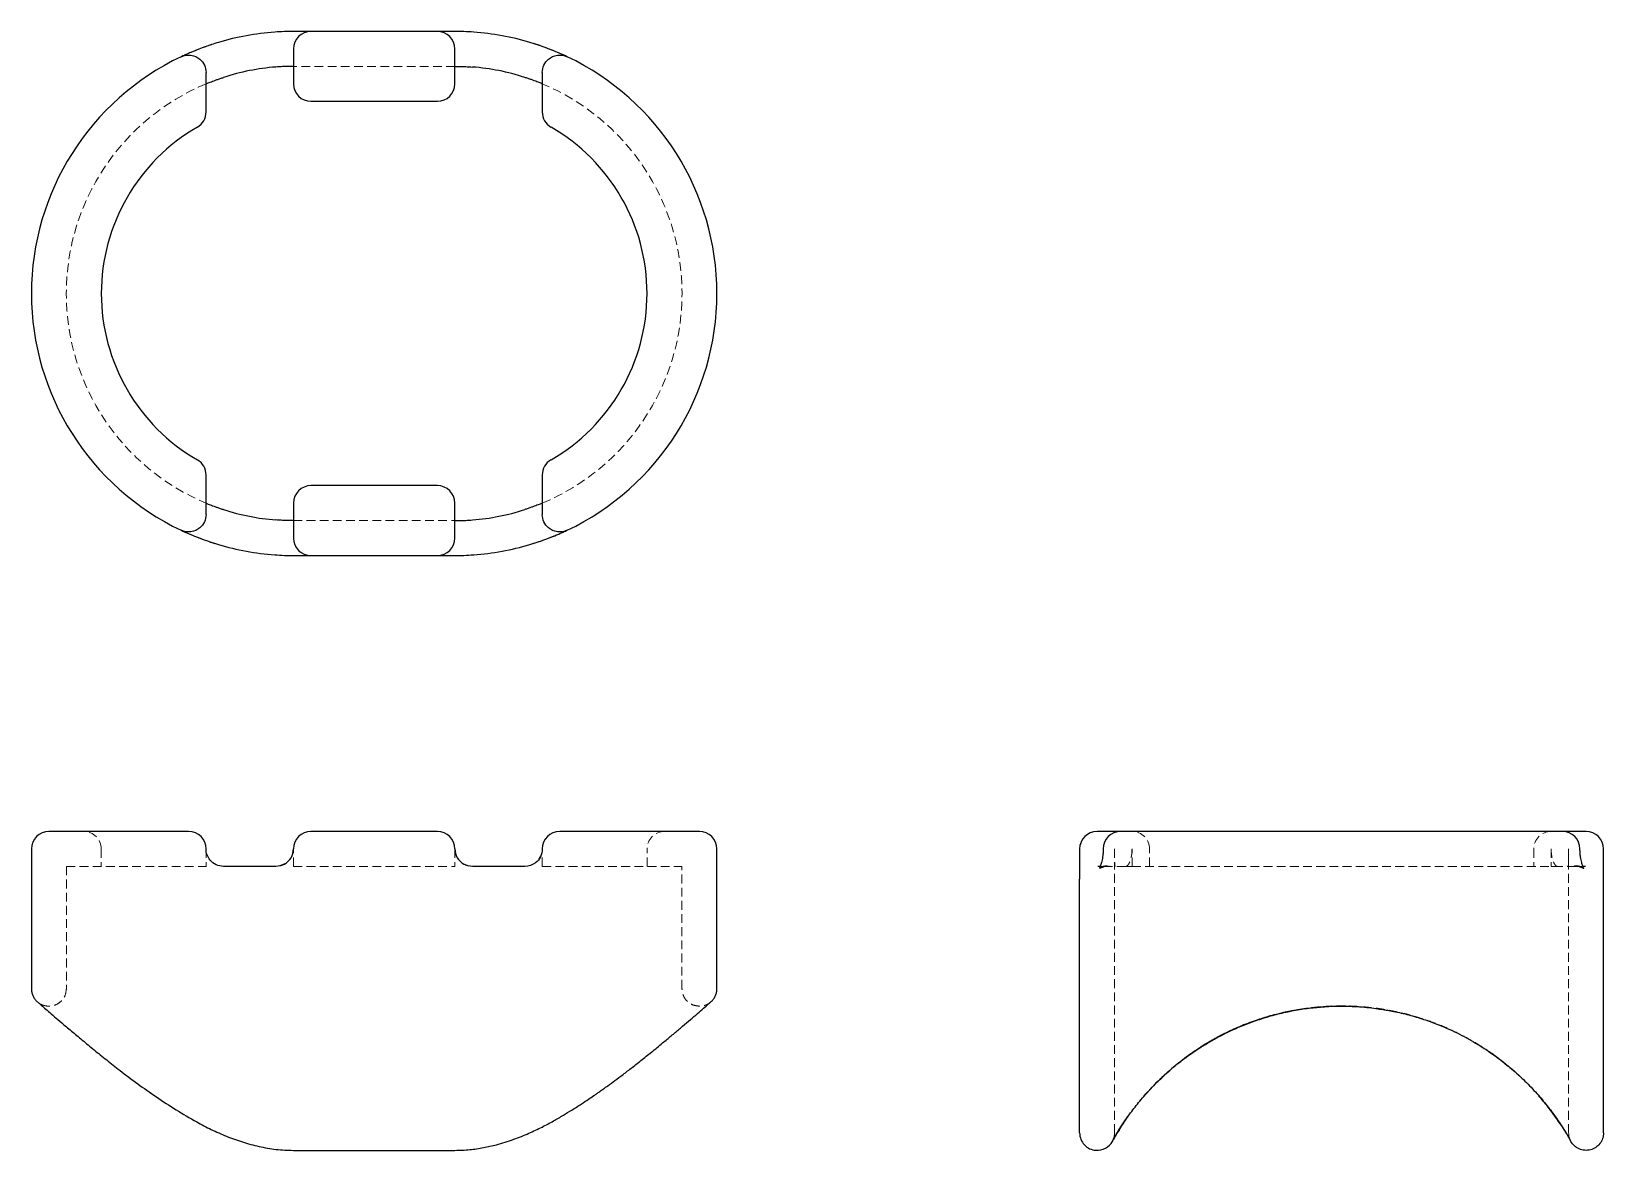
# Model space of a CAD drawing. Header units: millimetres. Extents: x 33 to 261, y 34 to 196.
import ezdxf

# ---------------------------------------------------------------- set-up
doc = ezdxf.new("R2010")
doc.units = ezdxf.units.MM
doc.linetypes.add('HIDDEN', pattern=[1.905, 1.27, -0.635])

msp = doc.modelspace()

# ---------------------------------------------------------------- linework, layer by layer
at = {"color": 7, "linetype": 'Continuous', "lineweight": 25}
for p, q in [((73.84, 195.91), (71.31, 195.91)), ((92.16, 195.91), (73.84, 195.91)), ((94.69, 195.91), (92.16, 195.91)), ((106.13, 194.14), (105.52, 194.33)), ((71.31, 193.38), (71.31, 190.86)), ((94.69, 190.86), (94.69, 193.38)), ((58.67, 188.33), (58.67, 189.97)), ((71.31, 190.86), (71.31, 188.33)), ((94.69, 188.33), (94.69, 190.86)), ((107.33, 189.97), (107.33, 188.33)), ((58.67, 184.26), (58.67, 188.33)), ((107.33, 188.33), (107.33, 184.26)), ((73.84, 185.8), (92.16, 185.8)), ((58.67, 127.67), (58.67, 131.74)), ((92.16, 130.2), (73.84, 130.2)), ((107.33, 131.74), (107.33, 127.67)), ((58.67, 126.03), (58.67, 127.67)), ((71.31, 127.67), (71.31, 125.14)), ((94.69, 125.14), (94.69, 127.67)), ((107.33, 127.67), (107.33, 126.03)), ((71.31, 125.14), (71.31, 122.62)), ((94.69, 122.62), (94.69, 125.14)), ((59.87, 121.86), (60.48, 121.67)), ((105.52, 121.67), (106.12, 121.86)), ((71.31, 120.09), (73.84, 120.09)), ((73.84, 120.09), (92.16, 120.09)), ((92.16, 120.09), (94.69, 120.09)), ((56.15, 80.17), (35.93, 80.17)), ((92.16, 80.17), (73.84, 80.17)), ((130.07, 80.17), (109.85, 80.17)), ((191.03, 80.17), (187.62, 80.17)), ((254.97, 80.17), (191.03, 80.17)), ((258.38, 80.17), (254.97, 80.17)), ((33.4, 77.64), (33.4, 57.42)), ((132.6, 57.42), (132.6, 77.64)), ((185.09, 77.64), (185.09, 73.26)), ((188.52, 77.64), (188.52, 77.64)), ((257.48, 77.64), (257.48, 77.64)), ((260.91, 73.26), (260.91, 77.64)), ((68.78, 75.11), (61.2, 75.11)), ((70.09, 75.48), (69.37, 75.19)), ((95.92, 75.48), (96.63, 75.19)), ((104.8, 75.11), (97.22, 75.11)), ((107.19, 76.83), (106.85, 76.16)), ((188.03, 75.11), (187.71, 75.11)), ((258.29, 75.11), (257.98, 75.11)), ((185.09, 36.56), (185.09, 73.26)), ((260.91, 36.56), (260.91, 73.26)), ((229.84, 54.25), (230.51, 54.14)), ((246.58, 46.65), (247.16, 46.18)), ((246.69, 46.57), (247.05, 46.27)), ((196.5, 44.09), (196.65, 44.24)), ((248.45, 45.06), (249.5, 44.09)), ((248.57, 44.96), (249.03, 44.52)), ((194.44, 41.91), (194.69, 42.19)), ((254.63, 37.87), (254.3, 38.36)), ((71.31, 34.03), (94.69, 34.03))]:
    msp.add_line(p, q, dxfattribs=at)
at = {"color": 7, "linetype": 'HIDDEN', "lineweight": 18}
for p, q in [((94.69, 190.86), (71.31, 190.86)), ((71.31, 125.14), (94.69, 125.14)), ((43.51, 77.64), (43.51, 75.11)), ((58.67, 77.64), (58.67, 75.11)), ((71.31, 75.11), (71.31, 77.64)), ((94.69, 77.64), (94.69, 75.11)), ((107.33, 75.11), (107.33, 77.64)), ((122.49, 75.11), (122.49, 77.64)), ((188.52, 77.64), (188.52, 77.64)), ((190.14, 77.64), (190.14, 75.11)), ((192.67, 75.11), (192.67, 77.64)), ((195.2, 75.11), (195.2, 77.64)), ((250.8, 77.64), (250.8, 75.11)), ((253.33, 77.64), (253.33, 75.11)), ((255.86, 75.11), (255.86, 77.64)), ((257.48, 77.64), (257.48, 77.64)), ((38.46, 75.11), (58.67, 75.11)), ((38.46, 75.11), (38.46, 57.42)), ((71.31, 75.11), (94.69, 75.11)), ((107.33, 75.11), (127.54, 75.11)), ((127.54, 57.42), (127.54, 75.11)), ((189.09, 75.11), (188.03, 75.11)), ((191.74, 75.11), (189.09, 75.11)), ((190.14, 36.56), (190.14, 75.11)), ((192.67, 75.11), (191.74, 75.11)), ((192.67, 75.11), (253.33, 75.11)), ((254.26, 75.11), (253.33, 75.11)), ((256.91, 75.11), (254.26, 75.11)), ((255.86, 36.56), (255.86, 75.11)), ((257.98, 75.11), (256.91, 75.11)), ((248.33, 45.17), (248.45, 45.06))]:
    msp.add_line(p, q, dxfattribs=at)
at = {"color": 7, "linetype": 'Continuous', "lineweight": 25}
for centre, radius, start, end in [((71.31, 158), 37.91, 94.096, 106.6015), ((73.84, 193.38), 2.53, 90, 180), ((92.16, 193.38), 2.53, 0, 90), ((94.69, 158), 37.91, 73.3985, 85.904), ((71.31, 158), 37.91, 115.3769, 244.6231), ((94.69, 158), 37.91, 295.3769, 64.6231), ((71.31, 158), 32.86, 94.4117, 107.9202), ((94.69, 158), 32.86, 72.0798, 85.5883), ((73.84, 188.33), 2.53, 180, 270), ((92.16, 188.33), 2.53, 270, 0), ((71.31, 158), 27.8, 120, 240), ((56.15, 184.26), 2.53, 300, 0), ((109.85, 184.26), 2.53, 180, 240), ((94.69, 158), 27.8, 300, 60), ((56.15, 131.74), 2.53, 0, 60), ((109.85, 131.74), 2.53, 120, 180), ((73.84, 127.67), 2.53, 90, 180), ((92.16, 127.67), 2.53, 0, 90), ((71.31, 158), 32.86, 252.0798, 265.5883), ((94.69, 158), 32.86, 274.4117, 287.9202), ((71.31, 158), 37.91, 253.3985, 265.904), ((73.84, 122.62), 2.53, 180, 270), ((92.16, 122.62), 2.53, 270, 0), ((94.69, 158), 37.91, 274.096, 286.6015), ((35.93, 77.64), 2.53, 90, 180), ((56.15, 77.64), 2.53, 0, 90), ((73.84, 77.64), 2.53, 90, 180), ((92.16, 77.64), 2.53, 0, 90), ((109.85, 77.64), 2.53, 90, 180), ((130.07, 77.64), 2.53, 0, 90), ((187.62, 77.64), 2.53, 90, 180), ((191.03, 77.64), 2.53, 90, 179.9592), ((254.97, 77.64), 2.53, 0, 90), ((258.38, 77.64), 2.53, 0, 90), ((68.78, 77.64), 2.53, 300, 0), ((97.22, 77.64), 2.53, 180, 240)]:
    msp.add_arc(centre, radius, start, end, dxfattribs=at)
at = {"color": 7, "linetype": 'HIDDEN', "lineweight": 18}
for centre, radius, start, end in [((71.31, 158), 32.86, 112.6199, 247.3801), ((94.69, 158), 32.86, 292.6199, 67.3801), ((40.98, 77.64), 2.53, 0, 90), ((125.02, 77.64), 2.53, 90, 180), ((192.67, 77.64), 2.53, 0, 90), ((253.33, 77.64), 2.53, 90, 180)]:
    msp.add_arc(centre, radius, start, end, dxfattribs=at)
at = {"color": 7, "linetype": 'Continuous', "lineweight": 25}
for points in [[(71.31, 195.91), (70.49, 195.91), (69.55, 195.88), (68.6, 195.81)], [(97.4, 195.81), (96.45, 195.88), (95.51, 195.91), (94.69, 195.91)], [(68.6, 120.19), (69.55, 120.12), (70.49, 120.09), (71.31, 120.09)], [(94.69, 120.09), (95.51, 120.09), (96.45, 120.12), (97.4, 120.19)], [(70.05, 75.45), (69.67, 75.23), (69.22, 75.11), (68.78, 75.11)], [(97.22, 75.11), (96.78, 75.11), (96.33, 75.23), (95.95, 75.45)]]:
    msp.add_open_spline(points, degree=3, dxfattribs=at)
for points, knots in [([(59.39, 193.99), (59.13, 193.89), (58.54, 193.69), (57.57, 193.32), (56.7, 192.97), (55.99, 192.67), (55.66, 192.53), (55.49, 192.45)], [0, 0, 0, 0, 0.180783, 0.404035, 0.674415, 0.829588, 1, 1, 1, 1]), ([(60.48, 194.33), (60.13, 194.22), (59.75, 194.11), (59.4, 193.99), (59.38, 193.98)], [0, 0, 0, 0, 0.942439, 1, 1, 1, 1]), ([(110.5, 192.46), (110.19, 192.59), (109.59, 192.86), (108.47, 193.3), (107.31, 193.75), (106.46, 194.03), (106.05, 194.17)], [0, 0, 0, 0, 0.265485, 0.515277, 0.758327, 1, 1, 1, 1]), ([(55.06, 192.25), (55.5, 192.46), (56.5, 192.62), (58.12, 191.9), (58.67, 190.7), (58.67, 189.97)], [0, 0, 0, 0, 0.285714, 0.571429, 1, 1, 1, 1]), ([(55.5, 192.45), (55.37, 192.4), (55.12, 192.28), (55.08, 192.26), (55.06, 192.25)], [0, 0, 0, 0, 0.503673, 1, 1, 1, 1]), ([(107.33, 189.97), (107.33, 190.7), (107.88, 191.9), (109.5, 192.62), (110.5, 192.46), (110.94, 192.25)], [0, 0, 0, 0, 0.428571, 0.714286, 1, 1, 1, 1]), ([(110.94, 192.25), (110.91, 192.26), (110.86, 192.29), (110.67, 192.38), (110.5, 192.46), (110.5, 192.46)], [0, 0, 0, 0, 0.49817, 0.99986, 1, 1, 1, 1]), ([(58.67, 188.33), (58.67, 188.33), (58.69, 188.34), (58.76, 188.36), (58.81, 188.38), (58.94, 188.44), (59.02, 188.47), (59.21, 188.55), (59.32, 188.59), (59.56, 188.68), (59.68, 188.73), (59.96, 188.83), (60.1, 188.88), (60.4, 188.99), (60.56, 189.05), (60.88, 189.15), (61.04, 189.21), (61.2, 189.26)], [0, 0, 0, 0, 0.125, 0.125, 0.25, 0.25, 0.375, 0.375, 0.5, 0.5, 0.625, 0.625, 0.75, 0.75, 0.875, 0.875, 1, 1, 1, 1]), ([(71.31, 190.86), (71.31, 190.86), (71.29, 190.86), (71.23, 190.86), (71.18, 190.86), (71.05, 190.85), (70.98, 190.85), (70.79, 190.85), (70.69, 190.85), (70.45, 190.84), (70.33, 190.84), (70.05, 190.83), (69.9, 190.83), (69.45, 190.8), (69.12, 190.78), (68.78, 190.76)], [0, 0, 0, 0, 0.125, 0.125, 0.25, 0.25, 0.375, 0.375, 0.5, 0.5, 0.625, 0.625, 0.75, 0.75, 1, 1, 1, 1]), ([(94.69, 190.86), (94.69, 190.86), (94.71, 190.86), (94.77, 190.86), (94.82, 190.86), (94.94, 190.85), (95.02, 190.85), (95.21, 190.85), (95.31, 190.85), (95.55, 190.84), (95.67, 190.84), (95.95, 190.83), (96.1, 190.83), (96.55, 190.8), (96.88, 190.78), (97.22, 190.76)], [0, 0, 0, 0, 0.125, 0.125, 0.25, 0.25, 0.375, 0.375, 0.5, 0.5, 0.625, 0.625, 0.75, 0.75, 1, 1, 1, 1]), ([(107.33, 188.33), (107.33, 188.33), (107.31, 188.34), (107.24, 188.36), (107.19, 188.38), (107.06, 188.44), (106.98, 188.47), (106.79, 188.55), (106.68, 188.59), (106.44, 188.68), (106.31, 188.73), (106.04, 188.83), (105.9, 188.88), (105.6, 188.99), (105.44, 189.05), (105.12, 189.15), (104.96, 189.21), (104.8, 189.26)], [0, 0, 0, 0, 0.125, 0.125, 0.25, 0.25, 0.375, 0.375, 0.5, 0.5, 0.625, 0.625, 0.75, 0.75, 0.875, 0.875, 1, 1, 1, 1]), ([(58.67, 127.67), (58.67, 127.67), (58.69, 127.66), (58.76, 127.64), (58.81, 127.62), (58.94, 127.56), (59.02, 127.53), (59.21, 127.45), (59.32, 127.41), (59.56, 127.32), (59.68, 127.27), (59.96, 127.17), (60.1, 127.12), (60.4, 127.01), (60.56, 126.95), (60.88, 126.85), (61.04, 126.79), (61.2, 126.74)], [0, 0, 0, 0, 0.125, 0.125, 0.25, 0.25, 0.375, 0.375, 0.5, 0.5, 0.625, 0.625, 0.75, 0.75, 0.875, 0.875, 1, 1, 1, 1]), ([(107.33, 127.67), (107.33, 127.67), (107.31, 127.66), (107.24, 127.64), (107.19, 127.62), (107.06, 127.56), (106.98, 127.53), (106.79, 127.45), (106.68, 127.41), (106.44, 127.32), (106.31, 127.27), (106.04, 127.17), (105.9, 127.12), (105.6, 127.01), (105.44, 126.95), (105.12, 126.85), (104.96, 126.79), (104.8, 126.74)], [0, 0, 0, 0, 0.125, 0.125, 0.25, 0.25, 0.375, 0.375, 0.5, 0.5, 0.625, 0.625, 0.75, 0.75, 0.875, 0.875, 1, 1, 1, 1]), ([(58.67, 126.03), (58.67, 125.3), (58.12, 124.1), (56.5, 123.38), (55.5, 123.54), (55.06, 123.75)], [0, 0, 0, 0, 0.428571, 0.714286, 1, 1, 1, 1]), ([(71.31, 125.14), (71.31, 125.14), (71.29, 125.14), (71.23, 125.14), (71.18, 125.14), (71.05, 125.15), (70.98, 125.15), (70.79, 125.15), (70.69, 125.15), (70.45, 125.16), (70.33, 125.16), (70.05, 125.17), (69.9, 125.17), (69.45, 125.2), (69.12, 125.22), (68.78, 125.24)], [0, 0, 0, 0, 0.125, 0.125, 0.25, 0.25, 0.375, 0.375, 0.5, 0.5, 0.625, 0.625, 0.75, 0.75, 1, 1, 1, 1]), ([(94.69, 125.14), (94.69, 125.14), (94.71, 125.14), (94.77, 125.14), (94.82, 125.14), (94.94, 125.15), (95.02, 125.15), (95.21, 125.15), (95.31, 125.15), (95.55, 125.16), (95.67, 125.16), (95.95, 125.17), (96.1, 125.17), (96.55, 125.2), (96.88, 125.22), (97.22, 125.24)], [0, 0, 0, 0, 0.125, 0.125, 0.25, 0.25, 0.375, 0.375, 0.5, 0.5, 0.625, 0.625, 0.75, 0.75, 1, 1, 1, 1]), ([(110.94, 123.75), (110.5, 123.54), (109.5, 123.38), (107.88, 124.1), (107.33, 125.3), (107.33, 126.03)], [0, 0, 0, 0, 0.285714, 0.571429, 1, 1, 1, 1]), ([(55.06, 123.75), (55.09, 123.74), (55.14, 123.71), (55.33, 123.62), (55.5, 123.54), (55.5, 123.54)], [0, 0, 0, 0, 0.49817, 0.99986, 1, 1, 1, 1]), ([(55.5, 123.54), (55.81, 123.41), (56.41, 123.14), (57.53, 122.7), (58.69, 122.25), (59.54, 121.97), (59.95, 121.83)], [0, 0, 0, 0, 0.265485, 0.515277, 0.758327, 1, 1, 1, 1]), ([(106.04, 121.83), (106.4, 121.95), (107.16, 122.2), (108.3, 122.63), (109.26, 123.01), (110.01, 123.32), (110.34, 123.47), (110.51, 123.55)], [0, 0, 0, 0, 0.206698, 0.438819, 0.70065, 0.844967, 1, 1, 1, 1]), ([(110.5, 123.55), (110.63, 123.6), (110.88, 123.72), (110.92, 123.74), (110.94, 123.75)], [0, 0, 0, 0, 0.503675, 1, 1, 1, 1]), ([(61.2, 75.11), (60.83, 75.11), (60.09, 75.28), (59.26, 75.92), (58.78, 76.76), (58.67, 77.35), (58.67, 77.64)], [0, 0, 0, 0, 0.0928122, 0.1856244, 0.2552336, 0.3248427, 0.3248427, 0.3248427, 0.3248427]), ([(107.33, 77.64), (107.33, 77.25), (107.14, 76.47), (106.28, 75.43), (105.36, 75.11), (104.8, 75.11)], [0, 0, 0, 0, 0.0928122, 0.1856244, 0.3248427, 0.3248427, 0.3248427, 0.3248427]), ([(188.51, 77.64), (188.5, 77.43), (188.49, 77.03), (188.41, 76.35), (188.27, 75.69), (188.11, 75.19), (187.99, 74.92), (187.94, 74.83), (187.95, 74.84), (187.95, 74.84)], [0, 0, 0, 0, 0.168199, 0.320333, 0.579211, 0.776894, 0.909097, 0.962032, 1, 1, 1, 1]), ([(258.05, 74.84), (258.05, 74.84), (258.06, 74.84), (258.01, 74.92), (257.89, 75.19), (257.73, 75.69), (257.59, 76.35), (257.51, 77.03), (257.5, 77.43), (257.49, 77.64)], [0, 0, 0, 0, 0.0384535, 0.0913782, 0.2235556, 0.4209493, 0.6798677, 0.8319131, 1, 1, 1, 1]), ([(33.4, 57.42), (33.41, 57.25), (33.43, 56.92), (33.58, 56.44), (33.81, 56), (34.03, 55.75), (34.14, 55.63)], [0, 0, 0, 0, 0.250044, 0.500061, 0.749996, 1, 1, 1, 1]), ([(131.86, 55.63), (131.97, 55.75), (132.19, 56), (132.42, 56.44), (132.57, 56.92), (132.59, 57.25), (132.6, 57.42)], [0, 0, 0, 0, 0.250004, 0.499939, 0.749956, 1, 1, 1, 1]), ([(34.14, 55.63), (34.17, 55.61), (34.22, 55.56), (34.57, 55.25), (35.1, 54.79), (35.82, 54.16), (36.71, 53.39), (37.82, 52.45), (39.15, 51.32), (40.73, 50), (42.44, 48.59), (44.26, 47.12), (46.35, 45.48), (48.74, 43.68), (51.45, 41.77), (54.3, 39.9), (56.96, 38.31), (59.41, 37.03), (61.62, 36.05), (63.93, 35.21), (66.33, 34.57), (68.8, 34.12), (70.48, 34.06), (71.31, 34.03)], [0, 0, 0, 0, 0.045115, 0.089821, 0.13414, 0.178088, 0.221662, 0.264815, 0.316084, 0.36687, 0.417161, 0.466913, 0.516202, 0.577276, 0.637863, 0.698037, 0.757878, 0.797739, 0.837788, 0.878247, 0.918911, 0.959509, 1, 1, 1, 1]), ([(94.69, 34.03), (95.4, 34.05), (96.79, 34.09), (98.79, 34.4), (100.93, 34.88), (103.14, 35.57), (105.34, 36.46), (107.25, 37.36), (108.9, 38.25), (110.33, 39.08), (111.67, 39.9), (112.88, 40.67), (113.94, 41.38), (114.69, 41.88), (115.22, 42.25), (115.68, 42.57), (116.21, 42.95), (116.95, 43.47), (117.9, 44.17), (119.08, 45.06), (120.41, 46.08), (121.85, 47.22), (123.4, 48.46), (124.85, 49.66), (126.18, 50.76), (127.38, 51.77), (128.52, 52.74), (129.58, 53.65), (130.51, 54.45), (131.16, 55.01), (131.57, 55.37), (131.81, 55.58), (131.84, 55.62), (131.86, 55.63)], [0, 0, 0, 0, 0.034452, 0.067158, 0.098166, 0.141392, 0.180515, 0.215744, 0.247394, 0.275644, 0.300593, 0.32882, 0.351367, 0.368294, 0.377351, 0.386655, 0.398597, 0.413166, 0.436657, 0.464773, 0.497495, 0.534822, 0.576789, 0.623457, 0.661513, 0.702126, 0.745253, 0.790887, 0.839089, 0.890031, 0.92554, 0.962204, 1, 1, 1, 1]), ([(189.83, 35.33), (189.84, 35.37), (189.88, 35.43), (190.13, 35.89), (190.52, 36.55), (191.04, 37.39), (191.69, 38.37), (192.58, 39.62), (193.77, 41.16), (195.33, 42.93), (197.11, 44.72), (199.13, 46.49), (201.39, 48.18), (203.89, 49.77), (206.61, 51.21), (209.23, 52.33), (211.65, 53.17), (213.8, 53.78), (216.03, 54.27), (218.27, 54.63), (219.78, 54.75), (220.51, 54.81)], [0, 0, 0, 0, 0.045031, 0.090015, 0.134961, 0.179655, 0.224075, 0.268361, 0.334565, 0.400434, 0.465977, 0.53123, 0.59628, 0.661225, 0.725898, 0.790132, 0.832727, 0.8752, 0.917664, 0.960154, 1, 1, 1, 1]), ([(200.91, 47.8), (201.15, 47.97), (201.69, 48.36), (202.75, 49.09), (204.13, 49.94), (205.88, 50.9), (208, 51.89), (210.22, 52.75), (212.46, 53.47), (214.67, 54.03), (217.03, 54.48), (219.55, 54.79), (222.19, 54.93), (224.93, 54.88), (227.51, 54.66), (229.13, 54.38), (229.84, 54.25)], [0, 0, 0, 0, 0.040514, 0.091178, 0.152162, 0.223437, 0.30442, 0.391319, 0.459818, 0.531241, 0.605735, 0.683176, 0.763362, 0.84632, 0.932171, 1, 1, 1, 1]), ([(227.98, 54.55), (228.64, 54.46), (230.07, 54.26), (232.2, 53.78), (234.36, 53.17), (236.78, 52.33), (239.4, 51.21), (242.12, 49.77), (244.6, 48.18), (246.86, 46.48), (248.88, 44.72), (250.67, 42.93), (252.23, 41.16), (253.42, 39.63), (254.02, 38.77), (254.26, 38.43)], [0, 0, 0, 0, 0.05026, 0.1086, 0.167107, 0.225739, 0.313879, 0.402449, 0.491411, 0.580643, 0.670237, 0.760255, 0.850704, 0.941561, 1, 1, 1, 1]), ([(204.63, 50.12), (204.4, 50), (203.24, 49.4), (201.41, 48.17), (199.13, 46.49), (197.13, 44.72), (195.78, 43.42), (195.17, 42.72), (195.08, 42.61)], [0, 0, 0, 0, 0.057825, 0.281531, 0.505929, 0.731246, 0.957628, 1, 1, 1, 1]), ([(196.65, 44.24), (196.81, 44.39), (197, 44.57), (197.19, 44.75), (197.22, 44.77)], [0, 0, 0, 0, 0.85509, 1, 1, 1, 1]), ([(254.28, 38.39), (254.04, 38.74), (253.42, 39.62), (252.51, 40.82), (251.75, 41.67), (251.53, 41.92)], [0, 0, 0, 0, 0.3181094, 0.7975575, 1, 1, 1, 1]), ([(190.27, 36.12), (190.36, 36.27), (190.52, 36.55), (190.86, 37.11), (191.23, 37.69), (191.61, 38.26), (191.98, 38.78), (192.24, 39.14), (192.36, 39.3)], [0, 0, 0, 0, 0.229827, 0.434301, 0.613137, 0.766768, 0.895576, 1, 1, 1, 1]), ([(185.09, 36.56), (185.09, 35.92), (185.59, 34.66), (187.28, 33.86), (188.9, 34.22), (189.6, 34.92), (189.83, 35.33)], [0, 0, 0, 0, 0.285714, 0.571429, 0.785714, 1, 1, 1, 1]), ([(191.36, 37.86), (191.26, 37.71), (190.94, 37.23), (190.53, 36.55), (190.13, 35.89), (189.88, 35.43), (189.84, 35.37), (189.83, 35.33)], [0, 0, 0, 0, 0.102025, 0.325377, 0.550036, 0.774905, 1, 1, 1, 1]), ([(254.19, 38.52), (254.39, 38.23), (254.82, 37.6), (255.27, 36.91), (255.6, 36.35), (255.84, 35.94), (255.93, 35.78), (255.97, 35.69)], [0, 0, 0, 0, 0.204655, 0.439242, 0.612981, 0.800212, 1, 1, 1, 1]), ([(254.34, 38.3), (254.55, 38), (254.98, 37.36), (255.48, 36.55), (255.87, 35.89), (256.12, 35.43), (256.16, 35.37), (256.17, 35.33)], [0, 0, 0, 0, 0.184083, 0.387031, 0.59116, 0.795478, 1, 1, 1, 1]), ([(260.91, 36.56), (260.91, 36.28), (260.86, 36), (260.68, 35.48), (260.55, 35.23), (260.21, 34.79), (260, 34.6), (259.54, 34.29), (259.28, 34.18), (258.75, 34.04), (258.47, 34.02), (257.91, 34.06), (257.64, 34.13), (257.13, 34.35), (256.89, 34.5), (256.48, 34.87), (256.31, 35.09), (256.17, 35.33)], [0, 0, 0, 0, 0.125, 0.125, 0.25, 0.25, 0.375, 0.375, 0.5, 0.5, 0.625, 0.625, 0.75, 0.75, 0.875, 0.875, 1, 1, 1, 1])]:
    msp.add_open_spline(points, degree=3, knots=knots, dxfattribs=at)
at = {"color": 7, "linetype": 'HIDDEN', "lineweight": 18}
for points, knots in [([(59.38, 193.98), (59.06, 193.88), (58.41, 193.65), (57.5, 193.31), (56.67, 192.97), (56.01, 192.69), (55.61, 192.51), (55.5, 192.46), (55.5, 192.45)], [0, 0, 0, 0, 0.194367, 0.399883, 0.601275, 0.803187, 0.997975, 1, 1, 1, 1]), ([(110.5, 192.46), (110.34, 192.53), (110.01, 192.68), (109.32, 192.98), (108.5, 193.31), (107.57, 193.66), (106.77, 193.94), (106.27, 194.09), (106.13, 194.14)], [0, 0, 0, 0, 0.179797, 0.362051, 0.546677, 0.733386, 0.921511, 1, 1, 1, 1]), ([(55.5, 123.54), (55.66, 123.47), (55.99, 123.32), (56.68, 123.02), (57.5, 122.69), (58.43, 122.34), (59.23, 122.06), (59.73, 121.91), (59.87, 121.86)], [0, 0, 0, 0, 0.179797, 0.3620514, 0.5466768, 0.7333859, 0.9215106, 1, 1, 1, 1]), ([(106.12, 121.86), (106.27, 121.9), (106.76, 122.06), (107.57, 122.34), (108.5, 122.69), (109.33, 123.03), (109.99, 123.31), (110.39, 123.49), (110.5, 123.54), (110.5, 123.55)], [0, 0, 0, 0, 0.078355, 0.2667156, 0.4537757, 0.6370828, 0.8208625, 0.9981588, 1, 1, 1, 1]), ([(190.14, 77.64), (190.14, 77.47), (190.14, 77.31), (190.14, 76.98), (190.14, 76.82), (190.15, 76.52), (190.15, 76.37), (190.15, 76.1), (190.15, 75.97), (190.16, 75.73), (190.16, 75.63), (190.17, 75.45), (190.17, 75.37), (190.2, 75.18), (190.22, 75.11), (190.24, 75.11)], [0, 0, 0, 0, 0.125, 0.125, 0.25, 0.25, 0.375, 0.375, 0.5, 0.5, 0.625, 0.625, 0.75, 0.75, 1, 1, 1, 1]), ([(192.67, 77.64), (192.67, 77.47), (192.66, 77.3), (192.64, 76.96), (192.62, 76.8), (192.56, 76.49), (192.53, 76.34), (192.45, 76.07), (192.41, 75.94), (192.32, 75.71), (192.27, 75.61), (192.17, 75.43), (192.12, 75.36), (192.01, 75.24), (191.95, 75.19), (191.85, 75.13), (191.79, 75.11), (191.74, 75.11)], [0, 0, 0, 0, 0.125, 0.125, 0.25, 0.25, 0.375, 0.375, 0.5, 0.5, 0.625, 0.625, 0.75, 0.75, 0.875, 0.875, 1, 1, 1, 1]), ([(253.33, 77.64), (253.33, 77.47), (253.34, 77.3), (253.36, 76.96), (253.38, 76.8), (253.44, 76.49), (253.47, 76.34), (253.55, 76.07), (253.59, 75.94), (253.68, 75.71), (253.73, 75.61), (253.83, 75.43), (253.88, 75.36), (253.99, 75.24), (254.05, 75.19), (254.15, 75.13), (254.21, 75.11), (254.26, 75.11)], [0, 0, 0, 0, 0.125, 0.125, 0.25, 0.25, 0.375, 0.375, 0.5, 0.5, 0.625, 0.625, 0.75, 0.75, 0.875, 0.875, 1, 1, 1, 1]), ([(255.86, 77.64), (255.86, 77.47), (255.86, 77.31), (255.86, 76.98), (255.86, 76.82), (255.85, 76.52), (255.85, 76.37), (255.85, 76.1), (255.85, 75.97), (255.84, 75.73), (255.84, 75.63), (255.83, 75.45), (255.83, 75.37), (255.8, 75.18), (255.78, 75.11), (255.76, 75.11)], [0, 0, 0, 0, 0.125, 0.125, 0.25, 0.25, 0.375, 0.375, 0.5, 0.5, 0.625, 0.625, 0.75, 0.75, 1, 1, 1, 1]), ([(187.95, 74.84), (187.95, 74.84), (187.95, 74.83), (188.11, 74.98), (188.48, 75.13), (188.95, 75.21), (189.25, 75.17), (189.4, 75.16)], [0, 0, 0, 0, 0.039404, 0.280313, 0.603374, 0.79316, 1, 1, 1, 1]), ([(189.4, 75.17), (189.39, 75.16), (189.28, 75.11), (189.18, 75.11), (189.09, 75.11)], [0, 0, 0, 0, 0.176317, 1, 1, 1, 1]), ([(256.6, 75.16), (256.75, 75.17), (257.05, 75.21), (257.52, 75.13), (257.89, 74.98), (258.05, 74.83), (258.05, 74.84), (258.05, 74.84)], [0, 0, 0, 0, 0.207197, 0.397317, 0.720526, 0.961242, 1, 1, 1, 1]), ([(256.91, 75.11), (256.82, 75.11), (256.72, 75.11), (256.61, 75.16), (256.6, 75.17)], [0, 0, 0, 0, 0.835906, 1, 1, 1, 1]), ([(188.02, 74.88), (188.02, 74.87), (188.03, 74.83), (188.2, 74.92), (188.48, 75.01), (188.62, 75.06)], [0, 0, 0, 0, 0.130589, 0.546791, 1, 1, 1, 1]), ([(257.38, 75.06), (257.55, 75), (257.86, 74.9), (258.06, 74.77), (258.06, 74.78), (258.06, 74.79)], [0, 0, 0, 0, 0.46418, 0.85597, 1, 1, 1, 1]), ([(38.46, 57.42), (38.42, 57.08), (38.36, 56.58), (38.04, 55.99), (37.61, 55.49), (36.9, 55), (36.24, 54.93), (35.9, 54.89)], [0, 0, 0, 0, 0.250087, 0.375574, 0.500745, 0.750385, 1, 1, 1, 1]), ([(130.1, 54.89), (129.76, 54.93), (129.1, 55), (128.39, 55.49), (127.96, 55.99), (127.64, 56.58), (127.58, 57.08), (127.54, 57.42)], [0, 0, 0, 0, 0.249615, 0.499255, 0.624426, 0.749913, 1, 1, 1, 1]), ([(35.93, 54.89), (35.77, 54.9), (35.43, 54.92), (34.96, 55.07), (34.51, 55.3), (34.27, 55.52), (34.14, 55.63)], [0, 0, 0, 0, 0.249997, 0.499992, 0.750015, 1, 1, 1, 1]), ([(131.86, 55.63), (131.73, 55.52), (131.49, 55.3), (131.04, 55.07), (130.57, 54.92), (130.23, 54.9), (130.07, 54.89)], [0, 0, 0, 0, 0.249985, 0.500008, 0.750003, 1, 1, 1, 1]), ([(214.73, 54.02), (214.88, 54.05), (215.79, 54.28), (217.48, 54.55), (219.76, 54.83), (222.02, 54.95), (224.35, 54.94), (226.8, 54.78), (229.34, 54.44), (231.94, 53.91), (234.56, 53.17), (237.19, 52.22), (239.83, 51.03), (242.19, 49.74), (244.28, 48.39), (245.69, 47.39), (246.42, 46.79), (246.58, 46.65)], [0, 0, 0, 0, 0.013039, 0.080709, 0.143053, 0.203717, 0.267718, 0.335187, 0.406236, 0.48098, 0.559524, 0.642435, 0.73082, 0.824922, 0.899284, 0.976843, 1, 1, 1, 1]), ([(215.78, 54.19), (215.12, 54.06), (213.71, 53.77), (211.64, 53.17), (209.22, 52.33), (206.84, 51.33), (205.29, 50.48), (204.63, 50.12)], [0, 0, 0, 0, 0.159157, 0.340793, 0.522817, 0.796436, 1, 1, 1, 1]), ([(194.69, 42.19), (194.91, 42.44), (195.46, 43.05), (196.45, 44.07), (197.71, 45.26), (199.18, 46.52), (200.49, 47.56), (201.37, 48.14), (201.63, 48.31)], [0, 0, 0, 0, 0.115854, 0.291164, 0.481802, 0.687683, 0.908791, 1, 1, 1, 1]), ([(242.92, 49.24), (243.31, 49), (244.44, 48.31), (245.69, 47.41), (246.49, 46.74), (246.69, 46.57)], [0, 0, 0, 0, 0.288758, 0.824309, 1, 1, 1, 1]), ([(197.22, 44.77), (197.45, 44.99), (198, 45.5), (198.86, 46.24), (199.5, 46.74), (199.79, 46.98)], [0, 0, 0, 0, 0.289123, 0.67215, 1, 1, 1, 1]), ([(247.05, 46.27), (247.39, 46.01), (247.93, 45.57), (248.39, 45.13), (248.57, 44.96)], [0, 0, 0, 0, 0.6148889, 1, 1, 1, 1]), ([(247.16, 46.18), (247.39, 45.99), (247.81, 45.66), (248.17, 45.32), (248.33, 45.17)], [0, 0, 0, 0, 0.553742, 1, 1, 1, 1]), ([(195.08, 42.61), (194.64, 42.13), (193.67, 41.05), (192.59, 39.63), (191.8, 38.52), (191.48, 38.03), (191.36, 37.86)], [0, 0, 0, 0, 0.285139, 0.637107, 0.872456, 1, 1, 1, 1]), ([(253.64, 39.3), (253.76, 39.14), (254.02, 38.78), (254.38, 38.26), (254.77, 37.69), (255.13, 37.11), (255.48, 36.55), (255.64, 36.27), (255.73, 36.12)], [0, 0, 0, 0, 0.104718, 0.233706, 0.3874, 0.566179, 0.770475, 1, 1, 1, 1]), ([(189.83, 35.33), (189.83, 35.33), (189.83, 35.33), (189.83, 35.34), (189.95, 35.55), (190.1, 35.95), (190.14, 36.38), (190.14, 36.56)], [-0.000766, -0.000766, -0.000766, -0.000766, 0, 0, 0, 0.571429, 1, 1, 1, 1]), ([(190.03, 35.69), (190.07, 35.78), (190.16, 35.94), (190.4, 36.35), (190.73, 36.9), (191.17, 37.59), (191.59, 38.21), (191.79, 38.5)], [0, 0, 0, 0, 0.200732, 0.388527, 0.562451, 0.796607, 1, 1, 1, 1]), ([(255.59, 36.36), (255.54, 36.43), (255.38, 36.71), (255.06, 37.23), (254.73, 37.71), (254.63, 37.87)], [0, 0, 0, 0, 0.18552, 0.741603, 1, 1, 1, 1]), ([(256, 35.64), (255.96, 35.72), (255.89, 35.85), (255.74, 36.1), (255.68, 36.2)], [0, 0, 0, 0, 0.601557, 1, 1, 1, 1])]:
    msp.add_open_spline(points, degree=3, knots=knots, dxfattribs=at)
msp.add_open_spline([(256.17, 35.33), (255.97, 35.71), (255.86, 36.13), (255.86, 36.56)], degree=3, dxfattribs=at)

doc.saveas('drawing.dxf')
